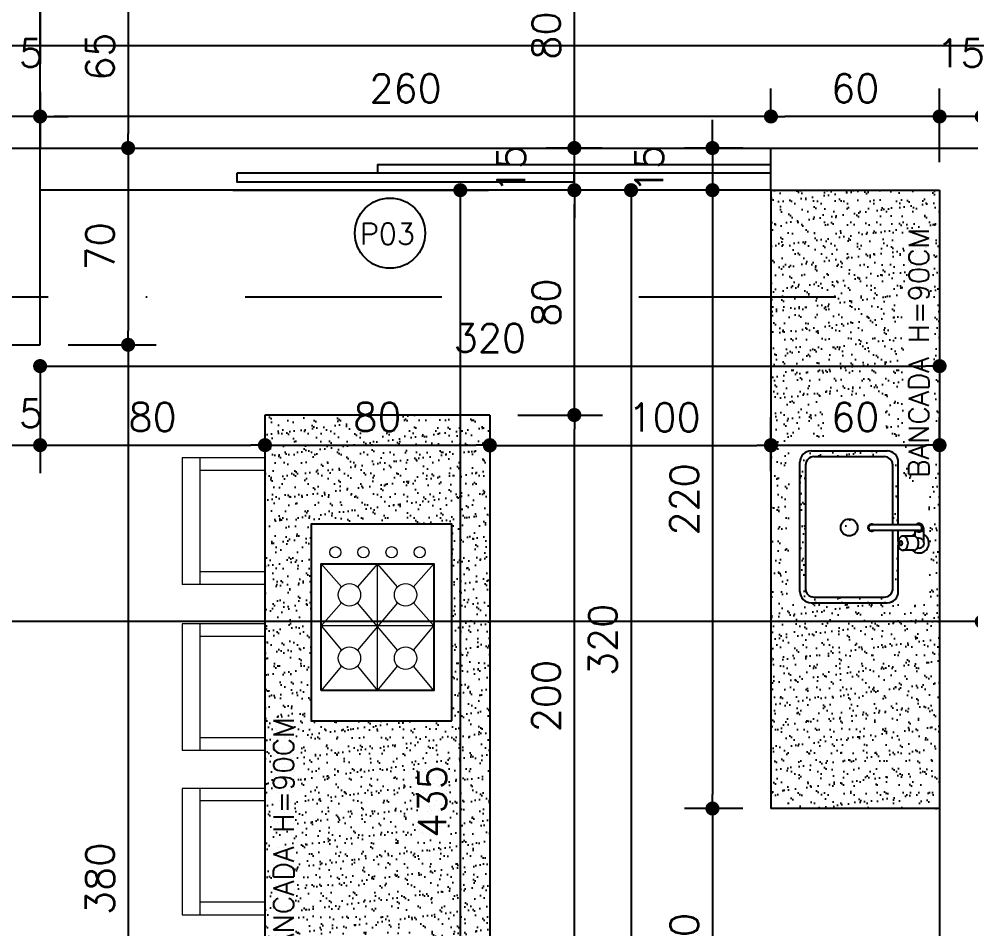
# Model space of a CAD drawing. Header units: inches. Extents: x 580771 to 672494, y 7715997 to 7829530.
# Drawn here: x 654049.7 to 654388.3, y 7728555.8 to 7728879.5 of the extents above; entities that cross this region are included whole.
import ezdxf

# ---------------------------------------------------------------- set-up
doc = ezdxf.new("R2010")
doc.units = ezdxf.units.IN
doc.header["$MEASUREMENT"] = 0
doc.header["$PDMODE"] = 2
doc.linetypes.add('DASHDOTX2', pattern=[2, 1, -0.5, 0, -0.5])
doc.linetypes.add('DASHED2', pattern=[0.375, 0.25, -0.125])
for name, color, linetype in [('02', 2, 'Continuous'), ('04', 4, 'Continuous'), ('1-ARQ-2', 2, 'Continuous'), ('1-ARQ-A', 1, 'Continuous'), ('COZINHA', 2, 'Continuous'), ('Layer1', 1, 'Continuous'), ('NIVEL', 2, 'Continuous'), ('P01', 1, 'Continuous'), ('parede', 6, 'Continuous'), ('PAVTO1-ESCADA', 1, 'Continuous'), ('SIMBOLOS', 2, 'Continuous'), ('VEGETAÇÃO1', 96, 'Continuous')]:
    doc.layers.add(name, color=color, linetype=linetype)
doc.layers.add('ARQ-01', color=1, linetype='Continuous', lineweight=13)
doc.layers.add('ARQ-02', color=2, linetype='Continuous', lineweight=20)
doc.styles.add('R80E50', font='romans.shx', dxfattribs={"height": 10})
doc.styles.add('ROMANS', font='romans', dxfattribs={"height": 0.2})
doc.dimstyles.new('ARQ50', dxfattribs={"dimscale": 50, "dimtxt": 10, "dimasz": 0.1, "dimexe": 0.2, "dimexo": 0.2, "dimgap": 0.1, "dimtad": 1, "dimdec": 0, "dimzin": 12, "dimdsep": 46, "dimtxsty": 'R80E50', "dimblk1": 'DOT', "dimblk2": 'DOT', "dimsah": 1, "dimcen": 0.4, "dimclrd": 15, "dimclre": 15, "dimclrt": 3, "dimadec": 0, "dimazin": 0, "dimtfac": 1, "dimtdec": 0, "dimtmove": 2, "dimatfit": 3, "dimldrblk": 'DOT', "dimfxl": 0.2, "dimtolj": 1, "dimtzin": 12, "dimarcsym": 0})
pattern_1 = [(37.5, (0, -41893.4593), (-0.1889800743, 5.780471307), [0, -4.56, 0, -5.1, 0, -4.875]), (7.5, (0, -41893.459), (5.309330116, 8.466438196), [0, -2.46, 0, -4.11, 0, -1.575]), (327.5, (-3.69, -41893.4593), (9.3424255853, 0.0169771606), [0, -1.5, 0, -5.4, 0, -7.05]), (317.5, (-3.69, -41893.459), (9.018379814, 2.633026695), [0, -0.75, 0, -3.54, 0, -4.05])]
pattern_2 = [(37.5, (-15995.2145, 6522.265), (-0.3149667905, 9.634118845), [0, -7.6, 0, -8.5, 0, -8.125]), (7.5, (-15995.215, 6522.265), (8.848883526, 14.110730326), [0, -4.1, 0, -6.85, 0, -2.625]), (327.5, (-16001.3645, 6522.265), (15.570709309, 0.028295268), [0, -2.5, 0, -9, 0, -11.75]), (317.5, (-16001.365, 6522.265), (15.030633023, 4.388377825), [0, -1.25, 0, -5.9, 0, -6.75])]

# ---------------------------------------------------------------- blocks, each defined once
blk = doc.blocks.new('COZINHA-D-G-PL')
at = {"layer": 'COZINHA', "color": 2, "linetype": 'Continuous'}
for p, q in [((19.24, 16.99), (65.24, 16.99)), ((19.24, -18.01), (35.69, -18.01)), ((37.18, -18.01), (40.94, -18.01)), ((37.18, -18.01), (40.94, -18.01)), ((42.94, -18.01), (65.24, -18.01))]:
    blk.add_line(p, q, dxfattribs=at)
at = {"layer": 'COZINHA', "color": 1, "linetype": 'Continuous'}
for p, q in [((64.24, 14.99), (20.24, 14.99)), ((17.24, 11.99), (17.24, -13.01)), ((67.24, 11.99), (67.24, -13.01)), ((40.94, -25.42), (40.94, -8.42)), ((42.94, -25.42), (42.94, -8.42)), ((20.24, -16.01), (40.94, -16.01)), ((42.94, -16.01), (64.24, -16.01)), ((33.94, -23.45), (33.94, -19.69)), ((38.94, -23.45), (38.94, -19.69)), ((34.69, -25.42), (34.69, -24.72)), ((41.94, -26.92), (37.58, -26.92)), ((38.19, -25.42), (38.19, -24.72)), ((40.94, -23.92), (38.85, -23.92))]:
    blk.add_line(p, q, dxfattribs=at)
at = {"layer": 'COZINHA', "color": 2}
for p, q in [((15.24, 12.99), (15.24, -14.01)), ((69.24, 12.99), (69.24, -14.01))]:
    blk.add_line(p, q, dxfattribs=at)
at = {"layer": 'COZINHA', "color": 1, "linetype": 'Continuous'}
for points in [[(38.94, -19.69, 0.133256), (38.76, -19.05, 0.106756), (38.2, -18.44, 0.082828), (37.43, -18.07, 0.071352), (36.44, -17.93, 0.071352), (35.45, -18.07, 0.082828), (34.67, -18.44, 0.106756), (34.11, -19.05, 0.133256), (33.94, -19.69, 0.133256), (34.11, -20.34, 0.106756), (34.67, -20.94, 0.082828), (35.45, -21.32, 0.071352), (36.44, -21.46, 0.071352), (37.43, -21.32, 0.082828), (38.2, -20.94, 0.106756), (38.76, -20.34, 0.133256)], [(35.69, -18.94, 0.133256), (35.74, -19.14, 0.106756), (35.91, -19.32, 0.082828), (36.14, -19.43, 0.071352), (36.44, -19.47, 0.071352), (36.73, -19.43, 0.082828), (36.97, -19.32, 0.106756), (37.13, -19.14, 0.133256), (37.19, -18.94, 0.133256), (37.13, -18.75, 0.106756), (36.97, -18.57, 0.082828), (36.73, -18.46, 0.071352), (36.44, -18.41, 0.071352), (36.14, -18.46, 0.082828), (35.91, -18.57, 0.106756), (35.74, -18.75, 0.133256)]]:
    blk.add_lwpolyline(points, format="xyb", close=True, dxfattribs=at)
blk.add_lwpolyline([(33.94, -23.45, 0.133256), (34.11, -24.1, 0.106756), (34.67, -24.7, 0.082828), (35.45, -25.08, 0.071352), (36.44, -25.22, 0.071352), (37.43, -25.08, 0.082828), (38.2, -24.7, 0.106756), (38.76, -24.1, 0.133256), (38.94, -23.45, 0.133256)], format="xyb", dxfattribs=at)
blk.add_circle((42.04, -0.51), 3, dxfattribs=at)
at = {"layer": 'COZINHA', "color": 2}
for centre, start, end in [((19.24, 12.99), 90, 180), ((65.24, 12.99), 0, 90), ((19.24, -14.01), 180, 270), ((65.24, -14.01), 270, 0)]:
    blk.add_arc(centre, 4, start, end, dxfattribs=at)
at = {"layer": 'COZINHA', "color": 1, "linetype": 'Continuous'}
for centre, radius, start, end in [((20.24, 11.99), 3, 90, 180), ((64.24, 11.99), 3, 360, 90), ((41.94, -8.42), 1.25, 323.1301, 216.8699), ((41.94, -8.42), 1, 0.0001, 180.0001), ((20.24, -13.01), 3, 180, 270), ((64.24, -13.01), 3, 270, 360), ((36.44, -25.42), 3.5, 135.5847, 334.6231), ((36.44, -25.42), 3.5, 25.3769, 44.4153), ((36.44, -25.42), 1.75, 180, 294.62), ((37.58, -27.92), 1, 90, 114.62), ((36.44, -25.42), 1.75, 301.0027, 360), ((41.94, -25.42), 1.5, 131.8103, 48.1897), ((41.94, -25.42), 1, 180.0002, 0.0002)]:
    blk.add_arc(centre, radius, start, end, dxfattribs=at)
blk = doc.blocks.new('nh')
at = {"layer": 'ARQ-01'}
for p, q in [((7074.39, -41094.92), (7119.39, -41094.92)), ((7083.06, -41102.09), (7074.39, -41094.92)), ((7074.39, -41134.92), (7074.39, -41094.92)), ((7097.39, -41094.92), (7088.72, -41102.09)), ((7097.39, -41134.92), (7097.39, -41094.92)), ((7105.56, -41102.09), (7097.39, -41094.92)), ((7111.22, -41102.09), (7119.39, -41094.92)), ((7119.39, -41134.92), (7119.39, -41094.92)), ((7119.39, -41134.92), (7119.39, -41094.92)), ((7083.06, -41107.75), (7074.39, -41114.92)), ((7088.72, -41122.09), (7105.56, -41107.75)), ((7105.56, -41122.09), (7088.72, -41107.75)), ((7119.39, -41114.92), (7111.22, -41107.75)), ((7074.39, -41114.92), (7083.06, -41122.09)), ((7074.39, -41114.92), (7119.39, -41114.92)), ((7111.22, -41122.09), (7119.39, -41114.92)), ((7074.39, -41134.92), (7083.06, -41127.75)), ((7088.72, -41127.75), (7097.39, -41134.92)), ((7097.39, -41134.92), (7105.56, -41127.75)), ((7119.39, -41134.92), (7111.22, -41127.75)), ((7074.39, -41134.92), (7119.39, -41134.92))]:
    blk.add_line(p, q, dxfattribs=at)
for centre, radius in [((7123.56, -41099.92), 1.99), ((7085.89, -41104.92), 4), ((7108.39, -41104.92), 4), ((7123.56, -41109.92), 1.99), ((7123.56, -41119.92), 1.99), ((7085.89, -41124.92), 4), ((7108.39, -41124.92), 4), ((7123.56, -41129.92), 1.99)]:
    blk.add_circle(centre, radius, dxfattribs=at)
at = {"layer": 'Layer1'}
blk.add_lwpolyline([(7063.56, -41141.32), (7133.56, -41141.32), (7133.56, -41091.32), (7063.56, -41091.32)], close=True, dxfattribs=at)
at = {"layer": 'P01'}
blk.add_lwpolyline([(7074.39, -41094.92), (7119.39, -41094.92), (7119.39, -41134.92), (7074.39, -41134.92)], close=True, dxfattribs=at)
blk = doc.blocks.new('_DOT')
at = {"color": 0, "linetype": 'ByBlock'}
blk.add_line((-0.5, 0), (-1, 0), dxfattribs=at)
at = {"color": 0, "linetype": 'ByBlock', "const_width": 0.5}
blk.add_lwpolyline([(-0.25, 0, 1), (0.25, 0, 1)], format="xyb", close=True, dxfattribs=at)
blk = doc.blocks.new('*D191')
at = {"layer": 'Defpoints', "color": 0, "transparency": 16777216}
for p in [(654377.19, 7728844.83), (654392.19, 7728833.61), (654377.19, 7728818.61)]:
    blk.add_point(p, dxfattribs=at)
at = {"layer": 'NIVEL', "color": 15, "lineweight": -2, "transparency": 16777216}
for p, q in [((654377.19, 7728828.61), (654377.19, 7728854.83)), ((654392.19, 7728843.61), (654392.19, 7728854.83)), ((654372.19, 7728844.83), (654367.19, 7728844.83)), ((654392.19, 7728844.83), (654377.19, 7728844.83)), ((654397.19, 7728844.83), (654402.19, 7728844.83))]:
    blk.add_line(p, q, dxfattribs=at)
at = {"layer": 'NIVEL', "color": 15, "lineweight": -2, "transparency": 16777216, "xscale": 5, "yscale": 5, "zscale": 5}
blk.add_blockref('_DOT', (654377.19, 7728844.83), dxfattribs=at)
at = {"layer": 'NIVEL', "color": 15, "lineweight": -2, "transparency": 16777216, "xscale": 5, "yscale": 5, "zscale": 5, "rotation": 180}
blk.add_blockref('_DOT', (654392.19, 7728844.83), dxfattribs=at)
at = {"layer": 'NIVEL', "color": 3, "transparency": 16777216, "insert": (654384.69, 7728867.33), "char_height": 10, "attachment_point": 5, "style": 'R80E50'}
blk.add_mtext('\\A1;15', dxfattribs=at)
blk = doc.blocks.new('*D192')
at = {"layer": 'Defpoints', "color": 0, "transparency": 16777216}
for p in [(654317.19, 7728844.83), (654317.19, 7728833.61), (654377.19, 7728818.61)]:
    blk.add_point(p, dxfattribs=at)
at = {"layer": 'NIVEL', "color": 15, "lineweight": -2, "transparency": 16777216}
for p, q in [((654317.19, 7728843.61), (654317.19, 7728854.83)), ((654377.19, 7728828.61), (654377.19, 7728854.83)), ((654372.19, 7728844.83), (654322.19, 7728844.83))]:
    blk.add_line(p, q, dxfattribs=at)
at = {"layer": 'NIVEL', "color": 15, "lineweight": -2, "transparency": 16777216, "xscale": 5, "yscale": 5, "zscale": 5, "rotation": 180}
blk.add_blockref('_DOT', (654317.19, 7728844.83), dxfattribs=at)
at = {"layer": 'NIVEL', "color": 15, "lineweight": -2, "transparency": 16777216, "xscale": 5, "yscale": 5, "zscale": 5}
blk.add_blockref('_DOT', (654377.19, 7728844.83), dxfattribs=at)
at = {"layer": 'NIVEL', "color": 3, "transparency": 16777216, "insert": (654347.19, 7728854.83), "char_height": 10, "attachment_point": 5, "style": 'R80E50'}
blk.add_mtext('\\A1;60', dxfattribs=at)
blk = doc.blocks.new('*D193')
at = {"layer": 'Defpoints', "color": 0, "transparency": 16777216}
for p in [(654057.19, 7728844.83), (654057.19, 7728833.61), (654317.19, 7728833.61)]:
    blk.add_point(p, dxfattribs=at)
at = {"layer": 'NIVEL', "color": 15, "lineweight": -2, "transparency": 16777216}
for p, q in [((654057.19, 7728843.61), (654057.19, 7728854.83)), ((654317.19, 7728843.61), (654317.19, 7728854.83)), ((654312.19, 7728844.83), (654062.19, 7728844.83))]:
    blk.add_line(p, q, dxfattribs=at)
at = {"layer": 'NIVEL', "color": 15, "lineweight": -2, "transparency": 16777216, "xscale": 5, "yscale": 5, "zscale": 5, "rotation": 180}
blk.add_blockref('_DOT', (654057.19, 7728844.83), dxfattribs=at)
at = {"layer": 'NIVEL', "color": 15, "lineweight": -2, "transparency": 16777216, "xscale": 5, "yscale": 5, "zscale": 5}
blk.add_blockref('_DOT', (654317.19, 7728844.83), dxfattribs=at)
at = {"layer": 'NIVEL', "color": 3, "transparency": 16777216, "insert": (654187.19, 7728854.83), "char_height": 10, "attachment_point": 5, "style": 'R80E50'}
blk.add_mtext('\\A1;260', dxfattribs=at)
blk = doc.blocks.new('*D194')
at = {"layer": 'Defpoints', "color": 0, "transparency": 16777216}
for p in [(654042.19, 7728844.83), (654042.19, 7728833.61), (654057.19, 7728833.61)]:
    blk.add_point(p, dxfattribs=at)
at = {"layer": 'NIVEL', "color": 15, "lineweight": -2, "transparency": 16777216}
for p, q in [((654042.19, 7728843.61), (654042.19, 7728854.83)), ((654057.19, 7728843.61), (654057.19, 7728854.83)), ((654037.19, 7728844.83), (654032.19, 7728844.83)), ((654057.19, 7728844.83), (654042.19, 7728844.83)), ((654062.19, 7728844.83), (654067.19, 7728844.83))]:
    blk.add_line(p, q, dxfattribs=at)
at = {"layer": 'NIVEL', "color": 15, "lineweight": -2, "transparency": 16777216, "xscale": 5, "yscale": 5, "zscale": 5}
blk.add_blockref('_DOT', (654042.19, 7728844.83), dxfattribs=at)
at = {"layer": 'NIVEL', "color": 15, "lineweight": -2, "transparency": 16777216, "xscale": 5, "yscale": 5, "zscale": 5, "rotation": 180}
blk.add_blockref('_DOT', (654057.19, 7728844.83), dxfattribs=at)
at = {"layer": 'NIVEL', "color": 3, "transparency": 16777216, "insert": (654049.69, 7728867.33), "char_height": 10, "attachment_point": 5, "style": 'R80E50'}
blk.add_mtext('\\A1;15', dxfattribs=at)
blk = doc.blocks.new('*D162')
at = {"layer": 'Defpoints', "color": 0, "transparency": 16777216}
for p in [(654042.19, 7728869.91), (654042.19, 7728833.61), (655707.19, 7728833.61)]:
    blk.add_point(p, dxfattribs=at)
at = {"layer": 'NIVEL', "color": 15, "lineweight": -2, "transparency": 16777216}
for p, q in [((654042.19, 7728843.61), (654042.19, 7728879.91)), ((655707.19, 7728843.61), (655707.19, 7728879.91)), ((655702.19, 7728869.91), (654047.19, 7728869.91))]:
    blk.add_line(p, q, dxfattribs=at)
at = {"layer": 'NIVEL', "color": 15, "lineweight": -2, "transparency": 16777216, "xscale": 5, "yscale": 5, "zscale": 5, "rotation": 180}
blk.add_blockref('_DOT', (654042.19, 7728869.91), dxfattribs=at)
at = {"layer": 'NIVEL', "color": 15, "lineweight": -2, "transparency": 16777216, "xscale": 5, "yscale": 5, "zscale": 5}
blk.add_blockref('_DOT', (655707.19, 7728869.91), dxfattribs=at)
at = {"layer": 'NIVEL', "color": 3, "transparency": 16777216, "insert": (654944.89, 7728879.91), "char_height": 10, "attachment_point": 5, "style": 'R80E50'}
blk.add_mtext('\\A1;1665', dxfattribs=at)
blk = doc.blocks.new('*D217')
at = {"color": 15, "lineweight": -2, "transparency": 16777216}
for p, q in [((653577.19, 7728648.61), (653577.19, 7728675.13)), ((654392.19, 7728648.61), (654392.19, 7728675.13)), ((654387.19, 7728665.13), (653582.19, 7728665.13))]:
    blk.add_line(p, q, dxfattribs=at)
at = {"layer": 'Defpoints', "color": 0, "transparency": 16777216}
for p in [(653577.19, 7728665.13), (653577.19, 7728638.61), (654392.19, 7728638.61)]:
    blk.add_point(p, dxfattribs=at)
at = {"color": 15, "lineweight": -2, "transparency": 16777216, "xscale": 5, "yscale": 5, "zscale": 5, "rotation": 180}
blk.add_blockref('_DOT', (653577.19, 7728665.13), dxfattribs=at)
at = {"color": 15, "lineweight": -2, "transparency": 16777216, "xscale": 5, "yscale": 5, "zscale": 5}
blk.add_blockref('_DOT', (654392.19, 7728665.13), dxfattribs=at)
at = {"color": 3, "transparency": 16777216, "insert": (653984.69, 7728675.13), "char_height": 10, "attachment_point": 5, "style": 'R80E50'}
blk.add_mtext('\\A1;815', dxfattribs=at)
blk = doc.blocks.new('*D123')
at = {"layer": 'Defpoints', "color": 0, "transparency": 16777216}
for p in [(654042.19, 7728763.61), (654057.19, 7728763.61), (654057.19, 7728727.9)]:
    blk.add_point(p, dxfattribs=at)
at = {"layer": 'NIVEL', "color": 15, "lineweight": -2, "transparency": 16777216}
for p, q in [((654042.19, 7728753.61), (654042.19, 7728717.9)), ((654057.19, 7728753.61), (654057.19, 7728717.9)), ((654037.19, 7728727.9), (654032.19, 7728727.9)), ((654042.19, 7728727.9), (654057.19, 7728727.9)), ((654062.19, 7728727.9), (654067.19, 7728727.9))]:
    blk.add_line(p, q, dxfattribs=at)
at = {"layer": 'NIVEL', "color": 15, "lineweight": -2, "transparency": 16777216, "xscale": 5, "yscale": 5, "zscale": 5}
blk.add_blockref('_DOT', (654042.19, 7728727.9), dxfattribs=at)
at = {"layer": 'NIVEL', "color": 15, "lineweight": -2, "transparency": 16777216, "xscale": 5, "yscale": 5, "zscale": 5, "rotation": 180}
blk.add_blockref('_DOT', (654057.19, 7728727.9), dxfattribs=at)
at = {"layer": 'NIVEL', "color": 3, "transparency": 16777216, "insert": (654049.69, 7728739.19), "char_height": 10, "attachment_point": 5, "style": 'R80E50'}
blk.add_mtext('\\A1;15', dxfattribs=at)
blk = doc.blocks.new('*D124')
at = {"layer": 'Defpoints', "color": 0, "transparency": 16777216}
for p in [(654057.19, 7728763.61), (654137.19, 7728738.61), (654137.19, 7728727.9)]:
    blk.add_point(p, dxfattribs=at)
at = {"layer": 'NIVEL', "color": 15, "lineweight": -2, "transparency": 16777216}
for p, q in [((654057.19, 7728753.61), (654057.19, 7728717.9)), ((654062.19, 7728727.9), (654132.19, 7728727.9)), ((654137.19, 7728728.61), (654137.19, 7728717.9))]:
    blk.add_line(p, q, dxfattribs=at)
at = {"layer": 'NIVEL', "color": 15, "lineweight": -2, "transparency": 16777216, "xscale": 5, "yscale": 5, "zscale": 5, "rotation": 180}
blk.add_blockref('_DOT', (654057.19, 7728727.9), dxfattribs=at)
at = {"layer": 'NIVEL', "color": 15, "lineweight": -2, "transparency": 16777216, "xscale": 5, "yscale": 5, "zscale": 5}
blk.add_blockref('_DOT', (654137.19, 7728727.9), dxfattribs=at)
at = {"layer": 'NIVEL', "color": 3, "transparency": 16777216, "insert": (654097.19, 7728737.9), "char_height": 10, "attachment_point": 5, "style": 'R80E50'}
blk.add_mtext('\\A1;80', dxfattribs=at)
blk = doc.blocks.new('*D115')
at = {"layer": 'Defpoints', "color": 0, "transparency": 16777216}
for p in [(654377.19, 7728727.9), (654377.19, 7728716.39), (654317.19, 7728708.61)]:
    blk.add_point(p, dxfattribs=at)
at = {"layer": 'NIVEL', "color": 15, "lineweight": -2, "transparency": 16777216}
for p, q in [((654317.19, 7728718.61), (654317.19, 7728737.9)), ((654377.19, 7728726.39), (654377.19, 7728737.9)), ((654322.19, 7728727.9), (654372.19, 7728727.9))]:
    blk.add_line(p, q, dxfattribs=at)
at = {"layer": 'NIVEL', "color": 15, "lineweight": -2, "transparency": 16777216, "xscale": 5, "yscale": 5, "zscale": 5, "rotation": 180}
blk.add_blockref('_DOT', (654317.19, 7728727.9), dxfattribs=at)
at = {"layer": 'NIVEL', "color": 15, "lineweight": -2, "transparency": 16777216, "xscale": 5, "yscale": 5, "zscale": 5}
blk.add_blockref('_DOT', (654377.19, 7728727.9), dxfattribs=at)
at = {"layer": 'NIVEL', "color": 3, "transparency": 16777216, "insert": (654347.19, 7728737.9), "char_height": 10, "attachment_point": 5, "style": 'R80E50'}
blk.add_mtext('\\A1;60', dxfattribs=at)
blk = doc.blocks.new('*D116')
at = {"layer": 'Defpoints', "color": 0, "transparency": 16777216}
for p in [(654137.19, 7728738.61), (654217.19, 7728738.61), (654217.19, 7728727.9)]:
    blk.add_point(p, dxfattribs=at)
at = {"layer": 'NIVEL', "color": 15, "lineweight": -2, "transparency": 16777216}
for p, q in [((654137.19, 7728728.61), (654137.19, 7728717.9)), ((654142.19, 7728727.9), (654212.19, 7728727.9)), ((654217.19, 7728728.61), (654217.19, 7728717.9))]:
    blk.add_line(p, q, dxfattribs=at)
at = {"layer": 'NIVEL', "color": 15, "lineweight": -2, "transparency": 16777216, "xscale": 5, "yscale": 5, "zscale": 5, "rotation": 180}
blk.add_blockref('_DOT', (654137.19, 7728727.9), dxfattribs=at)
at = {"layer": 'NIVEL', "color": 15, "lineweight": -2, "transparency": 16777216, "xscale": 5, "yscale": 5, "zscale": 5}
blk.add_blockref('_DOT', (654217.19, 7728727.9), dxfattribs=at)
at = {"layer": 'NIVEL', "color": 3, "transparency": 16777216, "insert": (654177.19, 7728737.9), "char_height": 10, "attachment_point": 5, "style": 'R80E50'}
blk.add_mtext('\\A1;80', dxfattribs=at)
blk = doc.blocks.new('*D117')
at = {"layer": 'Defpoints', "color": 0, "transparency": 16777216}
for p in [(654217.19, 7728738.61), (654317.2, 7728727.79), (654317.2, 7728727.79)]:
    blk.add_point(p, dxfattribs=at)
at = {"layer": 'NIVEL', "color": 15, "lineweight": -2, "transparency": 16777216}
for p, q in [((654217.19, 7728728.61), (654217.19, 7728717.79)), ((654222.19, 7728727.79), (654312.2, 7728727.79))]:
    blk.add_line(p, q, dxfattribs=at)
at = {"layer": 'NIVEL', "color": 15, "lineweight": -2, "transparency": 16777216, "xscale": 5, "yscale": 5, "zscale": 5, "rotation": 180}
blk.add_blockref('_DOT', (654217.19, 7728727.79), dxfattribs=at)
at = {"layer": 'NIVEL', "color": 15, "lineweight": -2, "transparency": 16777216, "xscale": 5, "yscale": 5, "zscale": 5}
blk.add_blockref('_DOT', (654317.2, 7728727.79), dxfattribs=at)
at = {"layer": 'NIVEL', "color": 3, "transparency": 16777216, "insert": (654279.34, 7728737.79), "char_height": 10, "attachment_point": 5, "style": 'R80E50'}
blk.add_mtext('\\A1;100', dxfattribs=at)
blk = doc.blocks.new('*D1040')
at = {"layer": 'Defpoints', "color": 0, "transparency": 16777216}
for p in [(654317.19, 7728833.61), (654296.38, 7728818.61), (654317.19, 7728818.61)]:
    blk.add_point(p, dxfattribs=at)
at = {"layer": 'NIVEL', "color": 15, "lineweight": -2, "transparency": 16777216}
for p, q in [((654296.38, 7728838.61), (654296.38, 7728843.61)), ((654307.19, 7728833.61), (654286.38, 7728833.61)), ((654296.38, 7728833.61), (654296.38, 7728818.61)), ((654307.19, 7728818.61), (654286.38, 7728818.61)), ((654296.38, 7728813.61), (654296.38, 7728808.61))]:
    blk.add_line(p, q, dxfattribs=at)
at = {"layer": 'NIVEL', "color": 15, "lineweight": -2, "transparency": 16777216, "xscale": 5, "yscale": 5, "zscale": 5}
for p, rotation in [((654296.38, 7728833.61), 270), ((654296.38, 7728818.61), 90)]:
    blk.add_blockref('_DOT', p, dxfattribs=dict(at, rotation=rotation))
at = {"layer": 'NIVEL', "color": 3, "transparency": 16777216, "insert": (654273.88, 7728826.11), "char_height": 10, "attachment_point": 5, "rotation": 90, "style": 'R80E50'}
blk.add_mtext('\\A1;15', dxfattribs=at)
blk = doc.blocks.new('*D1041')
at = {"layer": 'Defpoints', "color": 0, "transparency": 16777216}
for p in [(654317.19, 7728818.61), (654296.38, 7728598.61), (654317.19, 7728598.61)]:
    blk.add_point(p, dxfattribs=at)
at = {"layer": 'NIVEL', "color": 15, "lineweight": -2, "transparency": 16777216}
for p, q in [((654307.19, 7728818.61), (654286.38, 7728818.61)), ((654296.38, 7728813.61), (654296.38, 7728603.61)), ((654307.19, 7728598.61), (654286.38, 7728598.61))]:
    blk.add_line(p, q, dxfattribs=at)
at = {"layer": 'NIVEL', "color": 15, "lineweight": -2, "transparency": 16777216, "xscale": 5, "yscale": 5, "zscale": 5}
for p, rotation in [((654296.38, 7728818.61), 90), ((654296.38, 7728598.61), 270)]:
    blk.add_blockref('_DOT', p, dxfattribs=dict(at, rotation=rotation))
at = {"layer": 'NIVEL', "color": 3, "transparency": 16777216, "insert": (654286.38, 7728708.61), "char_height": 10, "attachment_point": 5, "rotation": 90, "style": 'R80E50'}
blk.add_mtext('\\A1;220', dxfattribs=at)
blk = doc.blocks.new('*D1042')
at = {"layer": 'Defpoints', "color": 0, "transparency": 16777216}
for p in [(654317.19, 7728598.61), (654296.38, 7728498.61), (654317.19, 7728498.61)]:
    blk.add_point(p, dxfattribs=at)
at = {"layer": 'NIVEL', "color": 15, "lineweight": -2, "transparency": 16777216}
for p, q in [((654307.19, 7728598.61), (654286.38, 7728598.61)), ((654296.38, 7728593.61), (654296.38, 7728503.61)), ((654307.19, 7728498.61), (654286.38, 7728498.61))]:
    blk.add_line(p, q, dxfattribs=at)
at = {"layer": 'NIVEL', "color": 15, "lineweight": -2, "transparency": 16777216, "xscale": 5, "yscale": 5, "zscale": 5}
for p, rotation in [((654296.38, 7728598.61), 90), ((654296.38, 7728498.61), 270)]:
    blk.add_blockref('_DOT', p, dxfattribs=dict(at, rotation=rotation))
at = {"layer": 'NIVEL', "color": 3, "transparency": 16777216, "insert": (654286.38, 7728548.61), "char_height": 10, "attachment_point": 5, "rotation": 90, "style": 'R80E50'}
blk.add_mtext('\\A1;100', dxfattribs=at)
blk = doc.blocks.new('*D1045')
at = {"layer": 'Defpoints', "color": 0, "transparency": 16777216}
for p in [(654217.19, 7728738.61), (654247.25, 7728738.61), (654217.19, 7728538.61)]:
    blk.add_point(p, dxfattribs=at)
at = {"layer": 'NIVEL', "color": 15, "lineweight": -2, "transparency": 16777216}
for p, q in [((654227.19, 7728738.61), (654257.25, 7728738.61)), ((654247.25, 7728543.61), (654247.25, 7728733.61)), ((654227.19, 7728538.61), (654257.25, 7728538.61))]:
    blk.add_line(p, q, dxfattribs=at)
at = {"layer": 'NIVEL', "color": 15, "lineweight": -2, "transparency": 16777216, "xscale": 5, "yscale": 5, "zscale": 5}
for p, rotation in [((654247.25, 7728738.61), 90), ((654247.25, 7728538.61), 270)]:
    blk.add_blockref('_DOT', p, dxfattribs=dict(at, rotation=rotation))
at = {"layer": 'NIVEL', "color": 3, "transparency": 16777216, "insert": (654237.25, 7728638.61), "char_height": 10, "attachment_point": 5, "rotation": 90, "style": 'R80E50'}
blk.add_mtext('\\A1;200', dxfattribs=at)
blk = doc.blocks.new('*D1046')
at = {"layer": 'Defpoints', "color": 0, "transparency": 16777216}
for p in [(654247.25, 7728818.61), (654267.2, 7728818.61), (654217.19, 7728738.61)]:
    blk.add_point(p, dxfattribs=at)
at = {"layer": 'NIVEL', "color": 15, "lineweight": -2, "transparency": 16777216}
for p, q in [((654257.2, 7728818.61), (654237.25, 7728818.61)), ((654247.25, 7728743.61), (654247.25, 7728813.61)), ((654227.19, 7728738.61), (654257.25, 7728738.61))]:
    blk.add_line(p, q, dxfattribs=at)
at = {"layer": 'NIVEL', "color": 15, "lineweight": -2, "transparency": 16777216, "xscale": 5, "yscale": 5, "zscale": 5}
for p, rotation in [((654247.25, 7728818.61), 90), ((654247.25, 7728738.61), 270)]:
    blk.add_blockref('_DOT', p, dxfattribs=dict(at, rotation=rotation))
at = {"layer": 'NIVEL', "color": 3, "transparency": 16777216, "insert": (654237.25, 7728778.61), "char_height": 10, "attachment_point": 5, "rotation": 90, "style": 'R80E50'}
blk.add_mtext('\\A1;80', dxfattribs=at)
blk = doc.blocks.new('*D1025')
at = {"layer": 'Defpoints', "color": 0, "transparency": 16777216}
for p in [(654247.25, 7728833.61), (654267.2, 7728833.61), (654267.2, 7728818.61)]:
    blk.add_point(p, dxfattribs=at)
at = {"layer": 'NIVEL', "color": 15, "lineweight": -2, "transparency": 16777216}
for p, q in [((654247.25, 7728838.61), (654247.25, 7728843.61)), ((654257.2, 7728833.61), (654237.25, 7728833.61)), ((654247.25, 7728818.61), (654247.25, 7728833.61)), ((654257.2, 7728818.61), (654237.25, 7728818.61)), ((654247.25, 7728813.61), (654247.25, 7728808.61))]:
    blk.add_line(p, q, dxfattribs=at)
at = {"layer": 'NIVEL', "color": 15, "lineweight": -2, "transparency": 16777216, "xscale": 5, "yscale": 5, "zscale": 5}
for p, rotation in [((654247.25, 7728833.61), 270), ((654247.25, 7728818.61), 90)]:
    blk.add_blockref('_DOT', p, dxfattribs=dict(at, rotation=rotation))
at = {"layer": 'NIVEL', "color": 3, "transparency": 16777216, "insert": (654224.75, 7728826.11), "char_height": 10, "attachment_point": 5, "rotation": 90, "style": 'R80E50'}
blk.add_mtext('\\A1;15', dxfattribs=at)
blk = doc.blocks.new('*D1026')
at = {"layer": 'Defpoints', "color": 0, "transparency": 16777216}
for p in [(654247.25, 7728913.61), (654267.2, 7728913.61), (654267.2, 7728833.61)]:
    blk.add_point(p, dxfattribs=at)
at = {"layer": 'NIVEL', "color": 15, "lineweight": -2, "transparency": 16777216}
for p, q in [((654257.2, 7728913.61), (654237.25, 7728913.61)), ((654247.25, 7728838.61), (654247.25, 7728908.61)), ((654257.2, 7728833.61), (654237.25, 7728833.61))]:
    blk.add_line(p, q, dxfattribs=at)
at = {"layer": 'NIVEL', "color": 15, "lineweight": -2, "transparency": 16777216, "xscale": 5, "yscale": 5, "zscale": 5}
for p, rotation in [((654247.25, 7728913.61), 90), ((654247.25, 7728833.61), 270)]:
    blk.add_blockref('_DOT', p, dxfattribs=dict(at, rotation=rotation))
at = {"layer": 'NIVEL', "color": 3, "transparency": 16777216, "insert": (654237.25, 7728873.61), "char_height": 10, "attachment_point": 5, "rotation": 90, "style": 'R80E50'}
blk.add_mtext('\\A1;80', dxfattribs=at)
blk = doc.blocks.new('*D1031')
at = {"layer": 'Defpoints', "color": 0, "transparency": 16777216}
for p in [(654057.19, 7728898.61), (654057.19, 7728833.61), (654088.5, 7728833.61)]:
    blk.add_point(p, dxfattribs=at)
at = {"layer": 'NIVEL', "color": 15, "lineweight": -2, "transparency": 16777216}
for p, q in [((654067.19, 7728898.61), (654098.5, 7728898.61)), ((654088.5, 7728893.61), (654088.5, 7728838.61)), ((654067.19, 7728833.61), (654098.5, 7728833.61))]:
    blk.add_line(p, q, dxfattribs=at)
at = {"layer": 'NIVEL', "color": 15, "lineweight": -2, "transparency": 16777216, "xscale": 5, "yscale": 5, "zscale": 5}
for p, rotation in [((654088.5, 7728898.61), 90), ((654088.5, 7728833.61), 270)]:
    blk.add_blockref('_DOT', p, dxfattribs=dict(at, rotation=rotation))
at = {"layer": 'NIVEL', "color": 3, "transparency": 16777216, "insert": (654078.5, 7728866.11), "char_height": 10, "attachment_point": 5, "rotation": 90, "style": 'R80E50'}
blk.add_mtext('\\A1;65', dxfattribs=at)
blk = doc.blocks.new('*D1032')
at = {"layer": 'Defpoints', "color": 0, "transparency": 16777216}
for p in [(654057.19, 7728833.61), (654057.19, 7728763.61), (654088.5, 7728763.61)]:
    blk.add_point(p, dxfattribs=at)
at = {"layer": 'NIVEL', "color": 15, "lineweight": -2, "transparency": 16777216}
for p, q in [((654067.19, 7728833.61), (654098.5, 7728833.61)), ((654088.5, 7728828.61), (654088.5, 7728768.61)), ((654067.19, 7728763.61), (654098.5, 7728763.61))]:
    blk.add_line(p, q, dxfattribs=at)
at = {"layer": 'NIVEL', "color": 15, "lineweight": -2, "transparency": 16777216, "xscale": 5, "yscale": 5, "zscale": 5}
for p, rotation in [((654088.5, 7728833.61), 90), ((654088.5, 7728763.61), 270)]:
    blk.add_blockref('_DOT', p, dxfattribs=dict(at, rotation=rotation))
at = {"layer": 'NIVEL', "color": 3, "transparency": 16777216, "insert": (654078.5, 7728798.61), "char_height": 10, "attachment_point": 5, "rotation": 90, "style": 'R80E50'}
blk.add_mtext('\\A1;70', dxfattribs=at)
blk = doc.blocks.new('*D1033')
at = {"layer": 'Defpoints', "color": 0, "transparency": 16777216}
for p in [(654057.19, 7728763.61), (654057.19, 7728383.61), (654088.5, 7728383.61)]:
    blk.add_point(p, dxfattribs=at)
at = {"layer": 'NIVEL', "color": 15, "lineweight": -2, "transparency": 16777216}
for p, q in [((654067.19, 7728763.61), (654098.5, 7728763.61)), ((654088.5, 7728758.61), (654088.5, 7728388.61)), ((654067.19, 7728383.61), (654098.5, 7728383.61))]:
    blk.add_line(p, q, dxfattribs=at)
at = {"layer": 'NIVEL', "color": 15, "lineweight": -2, "transparency": 16777216, "xscale": 5, "yscale": 5, "zscale": 5}
for p, rotation in [((654088.5, 7728763.61), 90), ((654088.5, 7728383.61), 270)]:
    blk.add_blockref('_DOT', p, dxfattribs=dict(at, rotation=rotation))
at = {"layer": 'NIVEL', "color": 3, "transparency": 16777216, "insert": (654078.5, 7728573.61), "char_height": 10, "attachment_point": 5, "rotation": 90, "style": 'R80E50'}
blk.add_mtext('\\A1;380', dxfattribs=at)
blk = doc.blocks.new('*D1050')
at = {"layer": 'Defpoints', "color": 0, "transparency": 16777216}
for p in [(654115.71, 7728818.61), (654115.71, 7728383.61), (654206.68, 7728383.61)]:
    blk.add_point(p, dxfattribs=at)
at = {"layer": 'NIVEL', "color": 15, "lineweight": -2, "transparency": 16777216}
for p, q in [((654125.71, 7728818.61), (654216.68, 7728818.61)), ((654206.68, 7728813.61), (654206.68, 7728388.61)), ((654125.71, 7728383.61), (654216.68, 7728383.61))]:
    blk.add_line(p, q, dxfattribs=at)
at = {"layer": 'NIVEL', "color": 15, "lineweight": -2, "transparency": 16777216, "xscale": 5, "yscale": 5, "zscale": 5}
for p, rotation in [((654206.68, 7728818.61), 90), ((654206.68, 7728383.61), 270)]:
    blk.add_blockref('_DOT', p, dxfattribs=dict(at, rotation=rotation))
at = {"layer": 'NIVEL', "color": 3, "transparency": 16777216, "insert": (654196.68, 7728601.11), "char_height": 10, "attachment_point": 5, "rotation": 90, "style": 'R80E50'}
blk.add_mtext('\\A1;435', dxfattribs=at)
blk = doc.blocks.new('*D604')
at = {"layer": 'Defpoints', "color": 0, "transparency": 16777216}
for p in [(654317.19, 7728818.61), (654267.41, 7728498.61), (654317.19, 7728498.61)]:
    blk.add_point(p, dxfattribs=at)
at = {"layer": 'NIVEL', "color": 15, "lineweight": -2, "transparency": 16777216}
for p, q in [((654307.19, 7728818.61), (654257.41, 7728818.61)), ((654267.41, 7728813.61), (654267.41, 7728503.61)), ((654307.19, 7728498.61), (654257.41, 7728498.61))]:
    blk.add_line(p, q, dxfattribs=at)
at = {"layer": 'NIVEL', "color": 15, "lineweight": -2, "transparency": 16777216, "xscale": 5, "yscale": 5, "zscale": 5}
for p, rotation in [((654267.41, 7728818.61), 90), ((654267.41, 7728498.61), 270)]:
    blk.add_blockref('_DOT', p, dxfattribs=dict(at, rotation=rotation))
at = {"layer": 'NIVEL', "color": 3, "transparency": 16777216, "insert": (654257.41, 7728658.61), "char_height": 10, "attachment_point": 5, "rotation": 90, "style": 'R80E50'}
blk.add_mtext('\\A1;320', dxfattribs=at)
blk = doc.blocks.new('*D605')
at = {"layer": 'Defpoints', "color": 0, "transparency": 16777216}
for p in [(654057.19, 7728763.61), (654377.19, 7728763.61), (654377.19, 7728756.02)]:
    blk.add_point(p, dxfattribs=at)
at = {"layer": 'NIVEL', "color": 15, "lineweight": -2, "transparency": 16777216}
for p, q in [((654057.19, 7728753.61), (654057.19, 7728746.02)), ((654062.19, 7728756.02), (654372.19, 7728756.02)), ((654377.19, 7728753.61), (654377.19, 7728746.02))]:
    blk.add_line(p, q, dxfattribs=at)
at = {"layer": 'NIVEL', "color": 15, "lineweight": -2, "transparency": 16777216, "xscale": 5, "yscale": 5, "zscale": 5, "rotation": 180}
blk.add_blockref('_DOT', (654057.19, 7728756.02), dxfattribs=at)
at = {"layer": 'NIVEL', "color": 15, "lineweight": -2, "transparency": 16777216, "xscale": 5, "yscale": 5, "zscale": 5}
blk.add_blockref('_DOT', (654377.19, 7728756.02), dxfattribs=at)
at = {"layer": 'NIVEL', "color": 3, "transparency": 16777216, "insert": (654217.19, 7728766.02), "char_height": 10, "attachment_point": 5, "style": 'R80E50'}
blk.add_mtext('\\A1;320', dxfattribs=at)

msp = doc.modelspace()

# ---------------------------------------------------------------- hatches: boundary and pattern name
at = {"layer": 'PAVTO1-ESCADA'}
h = msp.add_hatch(dxfattribs=at)
h.set_pattern_fill('AR-SAND', color=256, scale=3, style=0)
h.set_pattern_definition(pattern_1)
h.paths.add_polyline_path([(654317.193, 7728818.605), (654317.193, 7728780.69), (654377.193, 7728780.69), (654377.193, 7728818.605)])
h.paths.add_polyline_path([(654375.208, 7728714.59), (654375.208, 7728815.905), (654364.408, 7728815.905), (654364.408, 7728714.59)], flags=9)
h = msp.add_hatch(dxfattribs=at)
h.set_pattern_fill('AR-SAND', color=256, scale=3, style=0)
h.set_pattern_definition(pattern_1)
h.paths.add_polyline_path([(654377.193, 7728780.69), (654317.193, 7728780.69), (654317.193, 7728598.605), (654377.193, 7728598.605)])
h.paths.add_polyline_path([(654323.595, 7728671.824), (654323.595, 7728730.856), (654373.464, 7728730.856), (654373.464, 7728671.824)], flags=16)
edge = h.paths.add_edge_path(flags=16)
edge.add_arc((654365.947, 7728693.02), 3.523, 167.79458, 180, ccw=False)
edge.add_line((654362.503, 7728693.765), (654362.503, 7728697.52))
edge.add_line((654362.503, 7728697.52), (654360.503, 7728697.52))
edge.add_line((654360.503, 7728697.52), (654360.503, 7728676.824))
edge.add_arc((654357.503, 7728676.824), 3, -90, 0, ccw=False)
edge.add_line((654357.503, 7728673.824), (654332.503, 7728673.824))
edge.add_arc((654332.503, 7728676.824), 3, 180, 270, ccw=False)
edge.add_line((654329.503, 7728676.824), (654329.503, 7728720.824))
edge.add_arc((654332.503, 7728720.824), 3, 90, 180, ccw=False)
edge.add_line((654332.503, 7728723.824), (654357.503, 7728723.824))
edge.add_arc((654357.503, 7728720.824), 3, 0, 90, ccw=False)
edge.add_line((654360.503, 7728720.824), (654360.503, 7728699.52))
edge.add_line((654360.503, 7728699.52), (654362.503, 7728699.52))
edge.add_line((654362.503, 7728699.52), (654362.503, 7728721.824))
edge.add_arc((654358.503, 7728721.824), 4, 0, 90)
edge.add_line((654358.503, 7728725.824), (654331.503, 7728725.824))
edge.add_arc((654331.503, 7728721.824), 4, 90, 180)
edge.add_line((654327.503, 7728721.824), (654327.503, 7728675.824))
edge.add_arc((654331.503, 7728675.824), 4, 180, 270)
edge.add_line((654331.503, 7728671.824), (654358.503, 7728671.824))
edge.add_arc((654358.503, 7728675.824), 4, 270, 360)
edge.add_line((654362.503, 7728675.824), (654362.503, 7728692.275))
edge.add_arc((654365.947, 7728693.02), 3.523, 180, 192.20542, ccw=False)
edge = h.paths.add_edge_path(flags=0)
edge.add_arc((654366.195, 7728693.02), 3.523, 0, 16.32495, ccw=False)
edge.add_arc((654366.195, 7728693.02), 3.523, -16.32495, 0, ccw=False)
edge.add_arc((654367.058, 7728692.767), 2.624, 325.20938, 343.67505, ccw=False)
edge.add_line((654369.213, 7728691.27), (654369.913, 7728691.27))
edge.add_arc((654369.913, 7728693.02), 1.75, 270, 384.61998)
edge.add_arc((654369.913, 7728693.02), 1.75, 24.61998, 90)
edge.add_line((654369.913, 7728694.77), (654369.213, 7728694.77))
edge.add_arc((654367.058, 7728693.273), 2.624, 16.32495, 34.79062, ccw=False)
edge = h.paths.add_edge_path(flags=0)
edge.add_arc((654363.968, 7728693.02), 1.057, 163.67667, 196.32495, ccw=False)
edge.add_arc((654363.703, 7728693.079), 0.787, 131.30568, 162.39051, ccw=False)
edge.add_arc((654363.448, 7728693.395), 0.381, 47.69489, 133.79326, ccw=False)
edge.add_arc((654363.173, 7728693.096), 0.787, 16.32495, 47.58699, ccw=False)
edge.add_arc((654362.914, 7728693.02), 1.057, 0, 16.32495, ccw=False)
edge.add_arc((654363.186, 7728692.967), 0.787, -50.89027, 3.85411, ccw=False)
edge.add_arc((654363.434, 7728692.645), 0.381, 227.76986, 310.71162, ccw=False)
edge.add_arc((654363.709, 7728692.944), 0.787, 196.32495, 227.58699, ccw=False)
edge = h.paths.add_edge_path(flags=16)
edge.add_arc((654345.003, 7728698.627), 3, 0, 360)
h.paths.add_polyline_path([(654336.836, 7728730.396), (654357.551, 7728730.396), (654357.551, 7728745.396), (654336.836, 7728745.396)], flags=16)
h.paths.add_polyline_path([(654375.208, 7728714.59), (654375.208, 7728815.905), (654364.408, 7728815.905), (654364.408, 7728714.59)])
h = msp.add_hatch(dxfattribs=at)
h.set_pattern_fill('AR-SAND', color=256, scale=3, style=0)
h.set_pattern_definition([(37.5, (-135.5477, -41193.4593), (-0.1889800743, 5.780471307), [0, -4.56, 0, -5.1, 0, -4.875]), (7.5, (-135.548, -41193.459), (5.309330116, 8.466438196), [0, -2.46, 0, -4.11, 0, -1.575]), (327.5, (-139.2377, -41193.4593), (9.3424255853, 0.0169771606), [0, -1.5, 0, -5.4, 0, -7.05]), (317.5, (-139.238, -41193.459), (9.018379814, 2.633026695), [0, -0.75, 0, -3.54, 0, -4.05])])
h.paths.add_polyline_path([(654217.193, 7728667.635), (654203.615, 7728667.635), (654203.615, 7728629.801), (654153.615, 7728629.801), (654153.615, 7728667.635), (654137.193, 7728667.635), (654137.193, 7728538.605), (654217.193, 7728538.605)])
h.paths.add_polyline_path([(654217.193, 7728738.605), (654137.193, 7728738.605), (654137.193, 7728667.635), (654153.615, 7728667.635), (654153.615, 7728699.801), (654203.615, 7728699.801), (654203.615, 7728667.635), (654217.193, 7728667.635)])
h.paths.add_polyline_path([(654204.179, 7728585.748), (654204.179, 7728616.462), (654189.179, 7728616.462), (654189.179, 7728585.748)], flags=24)
h.paths.add_polyline_path([(654149.221, 7728540.447), (654149.221, 7728641.762), (654138.421, 7728641.762), (654138.421, 7728540.447)], flags=24)
h.paths.add_polyline_path([(654166.598, 7728730.396), (654187.789, 7728730.396), (654187.789, 7728745.396), (654166.598, 7728745.396)], flags=9)
at = {"layer": 'VEGETAÇÃO1'}
h = msp.add_hatch(dxfattribs=at)
h.set_pattern_fill('AR-SAND', color=256, scale=5, style=0)
h.set_pattern_definition(pattern_2)
h.paths.add_polyline_path([(656219.712, 7729077.188), (653247.193, 7729077.188), (653247.193, 7729018.11), (656219.712, 7729018.11)])
h.paths.add_polyline_path([(653172.092, 7727708.921), (653620.827, 7727708.921), (653620.827, 7727781.714), (653172.092, 7727781.714)], flags=9)
h.paths.add_polyline_path([(654089.672, 7727765.482), (654575.264, 7727765.482), (654575.264, 7727838.274), (654089.672, 7727838.274)], flags=9)
h.paths.add_polyline_path([(654168.845, 7728479.622), (654654.438, 7728479.622), (654654.438, 7728552.415), (654168.845, 7728552.415)], flags=9)
h.paths.add_polyline_path([(652953.962, 7728488.927), (653402.697, 7728488.927), (653402.697, 7728561.72), (652953.962, 7728561.72)], flags=9)
h.paths.add_polyline_path([(654111.314, 7727852.972), (654558.576, 7727852.972), (654558.576, 7727950.472), (654111.314, 7727950.472)], flags=9)
h.paths.add_polyline_path([(653196.039, 7727793.669), (653646.396, 7727793.669), (653646.396, 7727891.169), (653196.039, 7727891.169)], flags=9)
h.paths.add_polyline_path([(652982.593, 7728563.801), (653429.855, 7728563.801), (653429.855, 7728661.301), (652982.593, 7728661.301)], flags=9)
h.paths.add_polyline_path([(654217.81, 7728559.254), (654646.5, 7728559.254), (654646.5, 7728656.754), (654217.81, 7728656.754)], flags=9)
h = msp.add_hatch(dxfattribs=at)
h.set_pattern_fill('AR-SAND', color=256, scale=5, style=0)
h.set_pattern_definition(pattern_2)
h.paths.add_polyline_path([(656372.876, 7728304.935), (655842.29, 7728303.525), (655842.741, 7728133.605), (655842.741, 7727948.605), (656007.741, 7727948.605), (656007.741, 7727668.605), (656499.083, 7727668.605)])
h.paths.add_polyline_path([(654168.845, 7728479.622), (654654.438, 7728479.622), (654654.438, 7728552.415), (654168.845, 7728552.415)], flags=9)
h.paths.add_polyline_path([(652953.962, 7728488.927), (653402.697, 7728488.927), (653402.697, 7728561.72), (652953.962, 7728561.72)], flags=9)
h.paths.add_polyline_path([(652982.593, 7728563.801), (653429.855, 7728563.801), (653429.855, 7728661.301), (652982.593, 7728661.301)], flags=9)
h.paths.add_polyline_path([(654217.81, 7728559.254), (654646.5, 7728559.254), (654646.5, 7728656.754), (654217.81, 7728656.754)], flags=9)

# ---------------------------------------------------------------- linework, layer by layer
at = {"layer": '04', "linetype": 'DASHDOTX2', "ltscale": 70}
msp.add_line((651188.025, 7728780.69), (656411.669, 7728780.69), dxfattribs=at)
at = {"layer": '1-ARQ-2'}
for p, q in [((654317.193, 7728824.605), (654127.193, 7728824.605)), ((654317.193, 7728818.605), (654317.193, 7728598.605)), ((654137.193, 7728738.605), (654137.193, 7728538.605)), ((654217.193, 7728738.605), (654137.193, 7728738.605)), ((654217.193, 7728738.605), (654217.193, 7728538.605)), ((654377.193, 7728598.605), (654317.193, 7728598.605))]:
    msp.add_line(p, q, dxfattribs=at)
for points in [[(654127.193, 7728824.605), (654127.193, 7728821.605), (654247.193, 7728821.605), (654247.193, 7728824.605)], [(654317.193, 7728824.605), (654317.193, 7728827.605), (654177.193, 7728827.605), (654177.193, 7728824.605)]]:
    msp.add_lwpolyline(points, dxfattribs=at)
at = {"layer": '1-ARQ-A'}
for p, q in [((654057.193, 7728833.605), (654057.193, 7728898.605)), ((654057.193, 7728833.605), (654317.193, 7728833.605)), ((654317.193, 7728818.605), (654057.193, 7728818.605))]:
    msp.add_line(p, q, dxfattribs=at)
at = {"layer": 'ARQ-02'}
for p, q in [((654107.704, 7728723.354), (654107.704, 7728678.355)), ((654137.193, 7728723.354), (654107.704, 7728723.354)), ((654114.004, 7728723.354), (654114.004, 7728678.355)), ((654137.193, 7728718.854), (654114.004, 7728718.854)), ((654137.193, 7728682.855), (654114.004, 7728682.855)), ((654137.193, 7728678.355), (654107.704, 7728678.355)), ((654107.704, 7728664.323), (654107.704, 7728619.324)), ((654137.193, 7728664.323), (654107.704, 7728664.323)), ((654114.004, 7728664.323), (654114.004, 7728619.324)), ((654137.193, 7728659.823), (654114.004, 7728659.823)), ((654137.193, 7728623.824), (654114.004, 7728623.824)), ((654107.704, 7728619.324), (654137.193, 7728619.324)), ((654107.704, 7728605.798), (654107.704, 7728560.8)), ((654137.193, 7728605.798), (654107.704, 7728605.798)), ((654114.004, 7728605.798), (654114.004, 7728560.8)), ((654137.193, 7728601.299), (654114.004, 7728601.299)), ((654137.193, 7728565.299), (654114.004, 7728565.299)), ((654107.704, 7728560.8), (654137.193, 7728560.8))]:
    msp.add_line(p, q, dxfattribs=at)
at = {"layer": 'Layer1', "linetype": 'DASHED2', "ltscale": 80}
msp.add_line((654057.193, 7728913.605), (654057.193, 7728833.605), dxfattribs=at)
at = {"layer": 'parede'}
for p, q in [((654042.193, 7728833.605), (654057.193, 7728833.605)), ((654057.193, 7728763.605), (654057.193, 7728833.605)), ((654317.193, 7728833.605), (654392.193, 7728833.605)), ((654317.193, 7728818.605), (654317.193, 7728833.605)), ((654317.193, 7728818.605), (654377.193, 7728818.605)), ((654377.193, 7728818.605), (654377.193, 7728498.605)), ((654042.193, 7728763.605), (654057.193, 7728763.605))]:
    msp.add_line(p, q, dxfattribs=at)
at = {"layer": 'SIMBOLOS', "color": 2}
msp.add_circle((654181.661, 7728803.323), 12.5, dxfattribs=at)

# ---------------------------------------------------------------- block references
at = {"layer": 'COZINHA', "rotation": 89.99999999999999}
msp.add_blockref('COZINHA-D-G-PL', (654344.497, 7728656.583), dxfattribs=at)
at = {"layer": 'P01', "rotation": 89.99999999999999}
msp.add_blockref('nh', (613062.299, 7721566.243), dxfattribs=at)

# ---------------------------------------------------------------- texts
at = {"layer": '02', "char_height": 7.2, "width": 118.54318, "attachment_point": 7, "rotation": 90, "style": 'R80E50'}
for insert in [(654373.408, 7728716.39), (654147.421, 7728542.247)]:
    msp.add_mtext('{\\C2;BANCADA H=90CM}', dxfattribs=dict(at, insert=insert))
at = {"layer": 'SIMBOLOS', "color": 2, "style": 'ROMANS'}
msp.add_text('P03', height=7.5, dxfattribs=at).set_placement((654170.928, 7728799.319))

# ---------------------------------------------------------------- dimensions: what is measured, and where the dimension line sits
at = {"color": 4}
dim = msp.add_linear_dim(base=(653577.193, 7728665.129), p1=(654392.193, 7728638.605), p2=(653577.193, 7728638.605), dimstyle='ARQ50', dxfattribs=at)
dim.commit()
dim.dimension.update_dxf_attribs({"geometry": '*D217', "text_midpoint": (653984.693, 7728675.129)})
at = {"layer": 'NIVEL', "color": 4}
for base, p1, p2, picture, middle in [((654247.252, 7728913.605), (654267.196, 7728833.605), (654267.196, 7728913.605), '*D1026', (654237.252, 7728873.605)), ((654247.252, 7728833.605), (654267.196, 7728818.605), (654267.196, 7728833.605), '*D1025', (654224.752, 7728826.105)), ((654296.384, 7728818.605), (654317.193, 7728833.605), (654317.193, 7728818.605), '*D1040', (654273.884, 7728826.105)), ((654088.496, 7728763.605), (654057.193, 7728833.605), (654057.193, 7728763.605), '*D1032', (654078.496, 7728798.605)), ((654206.679, 7728383.605), (654115.709, 7728818.605), (654115.709, 7728383.605), '*D1050', (654196.679, 7728601.105)), ((654247.252, 7728818.605), (654217.193, 7728738.605), (654267.196, 7728818.605), '*D1046', (654237.252, 7728778.605)), ((654296.384, 7728598.605), (654317.193, 7728818.605), (654317.193, 7728598.605), '*D1041', (654286.384, 7728708.605)), ((654088.496, 7728383.605), (654057.193, 7728763.605), (654057.193, 7728383.605), '*D1033', (654078.496, 7728573.605)), ((654247.252, 7728738.605), (654217.193, 7728538.605), (654217.193, 7728738.605), '*D1045', (654237.252, 7728638.605)), ((654296.384, 7728498.605), (654317.193, 7728598.605), (654317.193, 7728498.605), '*D1042', (654286.384, 7728548.605))]:
    dim = msp.add_linear_dim(base=base, p1=p1, p2=p2, angle=90, dimstyle='ARQ50', dxfattribs=at)
    dim.commit()
    dim.dimension.update_dxf_attribs({"geometry": picture, "text_midpoint": middle})
dim = msp.add_aligned_dim(p1=(654057.193, 7728898.605), p2=(654057.193, 7728833.605), distance=31.303, dimstyle='ARQ50', dxfattribs=at)
dim.commit()
dim.dimension.update_dxf_attribs({"geometry": '*D1031', "text_midpoint": (654078.496, 7728866.105)})
for base, p1, p2, picture, middle in [((654042.193, 7728869.907), (655707.193, 7728833.605), (654042.193, 7728833.605), '*D162', (654944.894, 7728879.907)), ((654057.193, 7728727.896), (654042.193, 7728763.605), (654057.193, 7728763.605), '*D123', (654049.693, 7728739.19)), ((654317.198, 7728727.792), (654217.193, 7728738.605), (654317.198, 7728727.792), '*D117', (654279.338, 7728737.792))]:
    dim = msp.add_linear_dim(base=base, p1=p1, p2=p2, dimstyle='ARQ50', dxfattribs=at)
    dim.commit()
    dim.dimension.update_dxf_attribs({"geometry": picture, "text_midpoint": middle, "dimtype": 160})
for base, p1, p2, picture, middle in [((654042.193, 7728844.834), (654057.193, 7728833.605), (654042.193, 7728833.605), '*D194', (654049.693, 7728867.334)), ((654377.193, 7728844.834), (654392.193, 7728833.605), (654377.193, 7728818.605), '*D191', (654384.693, 7728867.334)), ((654057.193, 7728844.834), (654317.193, 7728833.605), (654057.193, 7728833.605), '*D193', (654187.193, 7728854.834)), ((654317.193, 7728844.834), (654377.193, 7728818.605), (654317.193, 7728833.605), '*D192', (654347.193, 7728854.834)), ((654137.193, 7728727.896), (654057.193, 7728763.605), (654137.193, 7728738.605), '*D124', (654097.193, 7728737.896)), ((654217.193, 7728727.896), (654137.193, 7728738.605), (654217.193, 7728738.605), '*D116', (654177.193, 7728737.896)), ((654377.193, 7728727.896), (654317.193, 7728708.605), (654377.193, 7728716.39), '*D115', (654347.193, 7728737.896))]:
    dim = msp.add_linear_dim(base=base, p1=p1, p2=p2, dimstyle='ARQ50', dxfattribs=at)
    dim.commit()
    dim.dimension.update_dxf_attribs({"geometry": picture, "text_midpoint": middle})
at = {"layer": 'NIVEL', "color": 3}
dim = msp.add_linear_dim(base=(654267.41, 7728498.605), p1=(654317.193, 7728818.605), p2=(654317.193, 7728498.605), angle=90, dimstyle='ARQ50', dxfattribs=at)
dim.commit()
dim.dimension.update_dxf_attribs({"geometry": '*D604', "text_midpoint": (654257.41, 7728658.605)})
dim = msp.add_linear_dim(base=(654377.193, 7728756.021), p1=(654057.193, 7728763.605), p2=(654377.193, 7728763.605), dimstyle='ARQ50', dxfattribs=at)
dim.commit()
dim.dimension.update_dxf_attribs({"geometry": '*D605', "text_midpoint": (654217.193, 7728766.021)})

doc.saveas('drawing.dxf')
